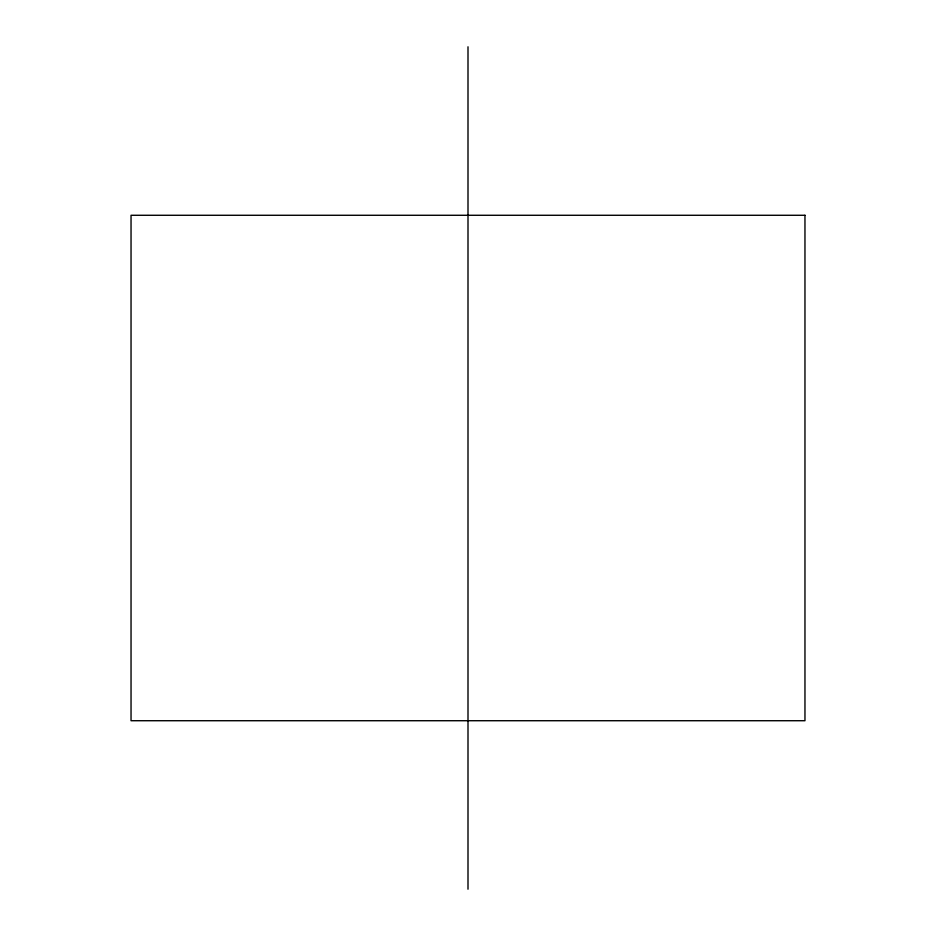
<?xml version="1.0" encoding="UTF-8"?>
<svg xmlns="http://www.w3.org/2000/svg" width="936" height="936" viewBox="0 0 936 936"><rect width="100%" height="100%" fill="white"/><g stroke="black" fill="none" stroke-linecap="round" stroke-linejoin="round"><path stroke-width="1.4" d="M468 46.8L468 889.2M804.96 215.28L131.04 215.28L131.04 720.72L804.96 720.72L804.96 215.28"/></g></svg>
